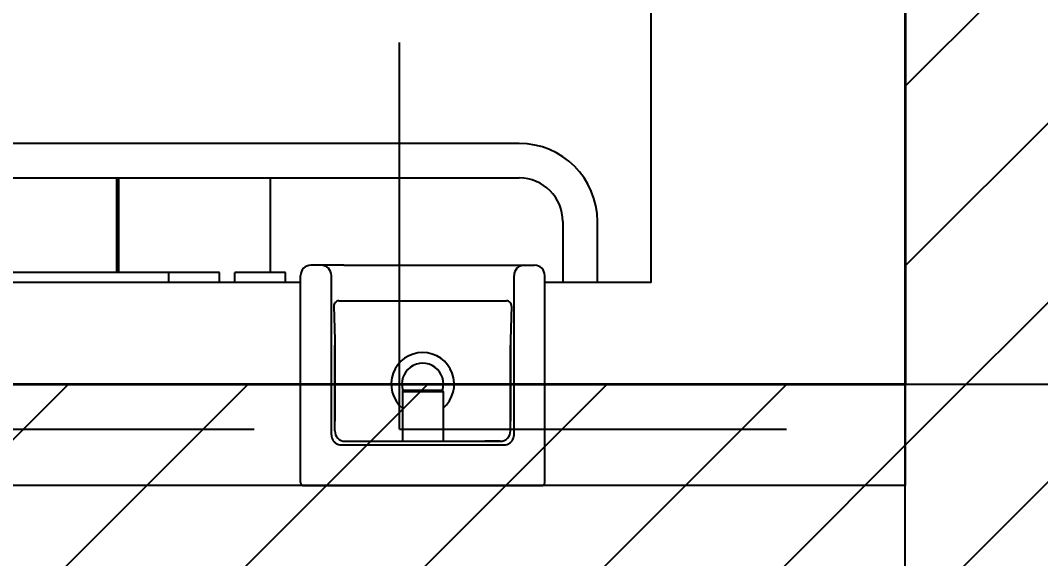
# Model space of a CAD drawing. Header units: millimetres. Extents: x 434053 to 1059003, y -2417481 to 936527.
# Drawn here: x 554159 to 555163, y -2130244 to -2129714 of the extents above; entities that cross this region are included whole.
import ezdxf

# ---------------------------------------------------------------- set-up
doc = ezdxf.new("R2010")
doc.units = ezdxf.units.MM
doc.header["$LTSCALE"] = 1000
doc.header["$MEASUREMENT"] = 0
doc.linetypes.add('DOTE', pattern=[2.42, 2, -0.2, 0.02, -0.2])
doc.layers.get('Defpoints').update_dxf_attribs({"color": 6})
for name, color, linetype in [('A-ANNO-DIMS', 3, 'Continuous'), ('A-AXIS', 16, 'DOTE'), ('A-WALL-PATT', 8, 'Continuous'), ('fur2023', 252, 'Continuous'), ('PUB_HATCH', 8, 'Continuous')]:
    doc.layers.add(name, color=color, linetype=linetype)
doc.layers.add('A-WALL', color=5, linetype='Continuous', lineweight=35)
doc.styles.add('_TCH_DIM_T3', font='SIMPLEX', dxfattribs={"width": 0.705882, "bigfont": 'GBCBIG'})
doc.dimstyles.new('_TCH_ARCH&&50', dxfattribs={"dimtxt": 127.5, "dimasz": 50, "dimexe": 125, "dimexo": 150, "dimgap": 61.25, "dimtad": 1, "dimdec": 0, "dimzin": 0, "dimdsep": 46, "dimtxsty": '_TCH_DIM_T3', "dimblk": 'ARCHTICK', "dimcen": 0.09, "dimclrt": 7, "dimazin": 2, "dimtfac": 1, "dimtdec": 0, "dimtix": 1, "dimtmove": 2, "dimatfit": 3, "dimfxl": 1, "dimtolj": 1, "dimtzin": 0, "dimarcsym": 0})
pattern_1 = [(45, (-1713816.56, -1462893.01), (-88.388383, 88.388383), [])]

# ---------------------------------------------------------------- blocks, each defined once
blk = doc.blocks.new('A$C3E4953DA')
at = {"layer": 'A-AXIS'}
blk.add_line((-6200, 2356.3), (3500, 2356.3), dxfattribs=at)
blk = doc.blocks.new('dgasdgghAccessible Toilet')
at = {"linetype": 'Continuous'}
for p, q in [((-2190, 0), (0, 0)), ((0, 0), (0, -1550.002543)), ((-200, -250.000048), (-2190, -250.000048)), ((-200, -250.000048), (-200, -354.812548)), ((-200.29999, -303.00004), (-260.000001, -303.00004)), ((-200, -303.30003), (-200.29999, -303.00004)), ((-200.29999, -337.000019), (-200.29999, -303.00004)), ((-200, -303.30003), (-200, -336.700029)), ((-260.000001, -337.000019), (-200.29999, -337.000019)), ((-200.29999, -337.000019), (-200, -336.700029)), ((-3, -354.812548), (-207, -354.812548)), ((0, -592.187548), (0, -357.812548)), ((-217, -380.099048), (-217, -364.812548)), ((-337.000008, -380.000048), (-337.000008, -1050.000048)), ((-302.999999, -1033.000047), (-302.999999, -380.000048)), ((-217, -382.405046), (-217, -380.099048)), ((-217, -397.402047), (-217, -382.405046)), ((-50.096002, -385.098048), (-207, -385.098048)), ((-176.830573, -387.487388), (-143.567425, -388.615174)), ((-143.567425, -388.615174), (-138.312164, -388.623753)), ((-138.312164, -388.623753), (-132.944423, -388.625768)), ((-53.87518, -388.626285), (-138.312164, -388.623753)), ((-132.944423, -388.625768), (-127.572793, -388.626159)), ((-127.572793, -388.626159), (-113.93237, -388.62692)), ((-113.93237, -388.62692), (-91.685583, -388.627094)), ((-91.685583, -388.627094), (-69.439052, -388.625819)), ((-69.439052, -388.625819), (-63.893128, -388.62351)), ((-63.893128, -388.62351), (-63.621131, -388.623178)), ((-217, -552.598048), (-217, -397.402047)), ((-182, -557.515578), (-182, -392.484517)), ((-43.62583, -399.62452), (-43.649199, -411.095864)), ((-43.62585, -551.607526), (-43.623304, -398.685085)), ((-43.62403, -398.951228), (-43.62583, -399.62452)), ((-43.62313, -398.621178), (-43.62403, -398.951228)), ((-40.098, -554.904046), (-40.098, -395.096049)), ((-43.649199, -411.095864), (-43.651838, -413.974303)), ((-93.624575, -455.550048), (-93.624575, -494.450048)), ((-93.124575, -455.050048), (-92.624575, -455.050048)), ((-92.624575, -455.000048), (-43.624575, -455.000048)), ((-92.624575, -495.000048), (-92.624575, -455.000048)), ((-43.624575, -495.000048), (-43.624575, -455.000048)), ((-93.124575, -494.950048), (-92.624575, -494.950048)), ((-92.624575, -495.000048), (-43.624575, -495.000048)), ((-43.62403, -551.048867), (-43.62583, -550.375575)), ((-217, -552.598048), (-217, -585.187548)), ((-176.830573, -562.512707), (-143.567425, -561.384921)), ((-143.567425, -561.384921), (-138.312164, -561.376342)), ((-53.87518, -561.37381), (-138.312164, -561.376342)), ((-138.312164, -561.376342), (-132.944423, -561.374327)), ((-132.944423, -561.374327), (-127.572793, -561.373936)), ((-127.572793, -561.373936), (-113.93237, -561.373175)), ((-113.93237, -561.373175), (-91.685583, -561.373001)), ((-91.685583, -561.373001), (-69.439052, -561.374276)), ((-69.439052, -561.374276), (-63.893128, -561.376585)), ((-63.893128, -561.376585), (-63.621131, -561.376917)), ((-217, -569.901047), (-217, -585.187548)), ((-50.096001, -564.902047), (-207, -564.902047)), ((-3, -595.187548), (-207, -595.187548)), ((-200, -595.187548), (-200, -1033.000047)), ((-200, -610.000048), (-210, -610.000048)), ((-210, -610.000048), (-210, -660.000048)), ((-200, -610.000048), (-200, -660.000048)), ((-210, -625.000048), (-302.999999, -625.000048)), ((-200, -660.000048), (-210, -660.000048)), ((-210, -675.000048), (-210, -925.000048)), ((-200, -675.000048), (-210, -675.000048)), ((-200, -675.000048), (-200, -925.000048)), ((-200, -725.000048), (-210, -725.000048)), ((-210, -774), (-302.999999, -774)), ((-210, -776), (-302.999999, -776))]:
    blk.add_line(p, q, dxfattribs=at)
for centre, radius, start, end in [((-259.999995, -380.000048), 77, 90, 180), ((-259.999995, -380.000048), 43, 90, 180), ((-207, -364.812548), 10, 90, 180), ((-3, -357.812548), 3, 0, 90), ((-207, -375.098048), 10, 180, 270), ((-177, -392.484517), 5, 88.05813201, 180), ((-53.625814, -398.625862), 10.002685, 0.026826956, 91.428524994), ((-50.093812, -395.09837), 10.000323, 72.01269506, 90.012540999), ((-50.092027, -395.092699), 9.994378, 54.005374954, 72.012386939), ((-50.090764, -395.090811), 9.992107, 35.995123974, 54.004875951), ((-50.092652, -395.092075), 9.994378, 17.98761297, 35.994624971), ((-50.098323, -395.09386), 10.000323, 359.987459026, 17.987304965), ((-100, -475.000048), 31, 40.177770054, 180), ((-100, -475.000048), 20.5, 71.880714931, 288.119285069), ((-93.124575, -455.550048), 0.5, 90, 180), ((-100, -475.000048), 31, 180, 319.822229946), ((-93.124575, -494.450048), 0.5, 180, 270), ((-53.625814, -551.374233), 10.002685, 268.571475006, 358.663570025), ((-177, -557.515578), 5, 180, 271.94186799), ((-50.090764, -554.909284), 9.992107, 305.995124049, 324.004876026), ((-50.092652, -554.90802), 9.994378, 324.005375029, 342.01238703), ((-50.098323, -554.906235), 10.000323, 342.012695035, 0.012540974), ((-207, -574.902047), 10, 90, 180), ((-50.093812, -554.901725), 10.000323, 269.987459, 287.98730494), ((-50.092027, -554.907396), 9.994378, 287.987613061, 305.994625046), ((-207, -585.187548), 10, 180, 270), ((-3, -592.187548), 3, 270, 0)]:
    blk.add_arc(centre, radius, start, end, dxfattribs=at)
blk = doc.blocks.new('adfasdfdgdf')
at = {"layer": 'fur2023', "rotation": 270}
blk.add_blockref('dgasdgghAccessible Toilet', (0, 3775.7, 0), dxfattribs=at)
blk = doc.blocks.new('_ArchTick')
at = {"color": 0, "linetype": 'ByBlock', "const_width": 0.4}
blk.add_lwpolyline([(-0.5, -0.5), (0.5, 0.5)], dxfattribs=at)
blk = doc.blocks.new('*D832')
at = {"layer": 'A-ANNO-DIMS', "color": 0, "lineweight": -2, "transparency": 16777216}
for p, q in [((553979.8, -2129871.7), (553979.8, -2129532.1)), ((555029.8, -2129871.7), (555029.8, -2129532.1)), ((553979.8, -2129657.1), (555029.8, -2129657.1))]:
    blk.add_line(p, q, dxfattribs=at)
at = {"layer": 'Defpoints', "color": 0, "transparency": 16777216}
for p in [(555029.8, -2129657.1), (553979.8, -2130021.7), (555029.8, -2130021.7)]:
    blk.add_point(p, dxfattribs=at)
at = {"layer": 'A-ANNO-DIMS', "color": 0, "lineweight": -2, "transparency": 16777216, "xscale": 50, "yscale": 50, "zscale": 50, "rotation": 180}
blk.add_blockref('_ArchTick', (553979.8, -2129657.1), dxfattribs=at)
at = {"layer": 'A-ANNO-DIMS', "color": 0, "lineweight": -2, "transparency": 16777216, "xscale": 50, "yscale": 50, "zscale": 50}
blk.add_blockref('_ArchTick', (555029.8, -2129657.1), dxfattribs=at)
at = {"layer": 'A-ANNO-DIMS', "color": 7, "transparency": 16777216, "insert": (554504.8, -2129532.1), "char_height": 127.5, "attachment_point": 5, "style": '_TCH_DIM_T3'}
blk.add_mtext('\\A1;1050', dxfattribs=at)

msp = doc.modelspace()

# ---------------------------------------------------------------- hatches: boundary and pattern name
at = {"layer": 'A-WALL-PATT'}
h = msp.add_hatch(dxfattribs=at)
h.set_pattern_fill('普通砖', color=256, scale=50, style=0)
h.set_pattern_definition(pattern_1)
h.paths.add_polyline_path([(555229.8, -2127921.7), (555029.8, -2128121.7), (555029.8, -2130071.7), (555096.4, -2130171.7), (555229.8, -2130171.7)])
h = msp.add_hatch(dxfattribs=at)
h.set_pattern_fill('普通砖', color=256, scale=50, style=0)
h.set_pattern_definition(pattern_1)
h.paths.add_polyline_path([(551929.8, -2130071.7), (551929.8, -2130271.7), (555029.8, -2130271.7), (555096.4, -2130171.7), (555029.8, -2130071.7)])
h = msp.add_hatch(dxfattribs=at)
h.set_pattern_fill('普通砖', color=256, scale=50, style=0)
h.set_pattern_definition(pattern_1)
h.paths.add_polyline_path([(555096.4, -2130171.7), (555029.8, -2130271.7), (555029.8, -2131871.7), (555096.4, -2131971.7), (555229.8, -2131971.7), (555229.8, -2130171.7)])
at = {"layer": 'PUB_HATCH'}
h = msp.add_hatch(dxfattribs=at)
h.set_pattern_fill('ANGLE', color=256, scale=150)
h.set_pattern_definition([(0, (-12007467.05, -2028484.8), (0, 523.875), [381, -142.875]), (90, (-12007467.05, -2028484.8), (-523.875, 3e-14), [381, -142.875])])
h.paths.add_polyline_path([(555029.8, -2128121.7), (551029.8, -2128121.7), (551029.8, -2129571.7), (550079.8, -2129571.7), (550079.8, -2136171.7), (555029.8, -2136171.7)])

# ---------------------------------------------------------------- linework, layer by layer
at = {"layer": 'A-WALL'}
for p in [(555029.8, -2128121.7), (551929.8, -2130071.7)]:
    msp.add_line(p, (555029.8, -2130071.7), dxfattribs=at)
at = {"layer": 'PUB_HATCH'}
msp.add_lwpolyline([(555029.8, -2128121.7), (551029.8, -2128121.7), (551029.8, -2129571.7), (550079.8, -2129571.7), (550079.8, -2136171.7), (555029.8, -2136171.7)], close=True, dxfattribs=at)

# ---------------------------------------------------------------- block references
for name, p in [('A$C3E4953DA', (552780.4, -2132428)), ('adfasdfdgdf', (555029.8, -2133947.4, 0))]:
    msp.add_blockref(name, p)

# ---------------------------------------------------------------- dimensions: what is measured, and where the dimension line sits
at = {"layer": 'A-ANNO-DIMS'}
dim = msp.add_aligned_dim(p1=(553979.8, -2130021.7), p2=(555029.8, -2130021.7), distance=364.6, dimstyle='_TCH_ARCH&&50', dxfattribs=at)
dim.commit()
dim.dimension.update_dxf_attribs({"geometry": '*D832', "text_midpoint": (554504.8, -2129532.1)})

doc.saveas('drawing.dxf')
